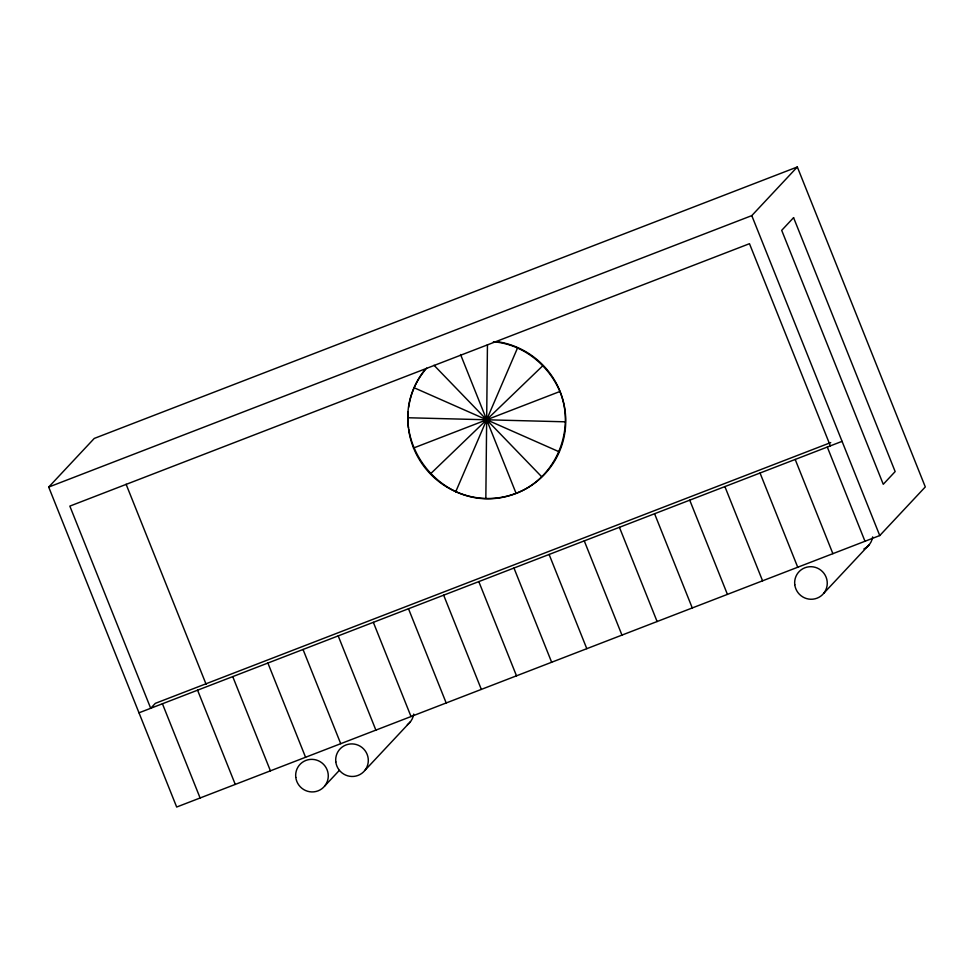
<?xml version="1.0" encoding="UTF-8"?>
<svg xmlns="http://www.w3.org/2000/svg" width="974" height="974" viewBox="0 0 974 974"><rect width="100%" height="100%" fill="white"/><g stroke="black" fill="none" stroke-linecap="round" stroke-linejoin="round"><path stroke-width="1.46" d="M485.843 497.933L487.45 344.638M426.649 368.148C373.724 429.303 441.283 522.21 516.11 493.392C555.582 478.478 575.878 430.374 559.904 391.499C548.532 364.714 522.685 344.029 493.368 341.777M455.698 491.821L517.632 347.742M48.7 487.073L94.247 438.434L797.329 166.968L925.3 486.927L879.753 535.566L176.671 807.032L48.7 487.073L751.782 215.619L797.329 166.968M324.805 785.896L339.305 770.422M364.848 770.446L410.395 721.795M823.797 593.239L869.344 544.588M430.752 473.608L542.579 365.956M413.426 448.064L559.904 391.499M830.712 442.586L155.316 703.362L150.702 708.293L69.836 506.115L749.481 243.695L830.347 445.873M138.99 712.81L842.072 441.344M408.41 417.761L564.92 421.803M414.06 387.725L559.271 451.839M434.014 365.262L541.422 476.481M751.782 215.619L879.753 535.566M827.303 447.054L864.985 541.264M795.198 459.448L832.88 553.67M760.037 473.023L797.73 567.233M724.887 486.586L762.569 580.808M689.738 500.161L727.42 594.384M654.577 513.736L692.271 607.959M619.427 527.311L657.109 621.534M584.266 540.887L621.96 635.109M549.117 554.462L586.798 648.672M460.556 354.512L516.11 493.392M513.968 568.037L551.649 662.247M478.806 581.6L516.5 675.822M443.657 595.175L481.339 689.397M408.496 608.75L446.189 702.972M373.346 622.325L411.028 716.547M338.197 635.9L375.879 730.123M303.036 649.475L340.73 743.686M267.887 663.038L305.568 757.261M232.737 676.613L270.419 770.836M126.096 484.236L206.111 684.296M197.576 690.189L235.258 784.411M162.427 703.764L200.108 797.986M872.655 536.881A16.436 16.181 43.1 0 1 863.889 548.983M413.707 714.088A16.436 16.181 43.1 0 1 407.351 724.729M497.909 341.764A79.503 78.285 43.1 0 1 565.638 424.64A79.503 78.285 43.1 0 1 490.385 498.469A79.503 78.285 43.1 0 1 408.617 429.364M408.423 427.915A79.503 78.285 43.1 0 1 408.143 411.698M408.642 407.327A79.503 78.285 43.1 0 1 424.676 370.035M793.579 217.652L781.696 230.351L883.26 484.285L895.155 471.586L793.579 217.652M794.772 584.692A16.436 16.181 43.1 0 0 820.753 596.161A16.436 16.181 43.1 0 0 817.369 568.098A16.436 16.181 43.1 0 0 794.772 584.692M295.779 777.362A16.436 16.181 43.1 0 0 321.761 788.83A16.436 16.181 43.1 0 0 318.376 760.755A16.436 16.181 43.1 0 0 295.779 777.362M335.811 761.899A16.436 16.181 43.1 0 0 361.804 773.368A16.436 16.181 43.1 0 0 358.408 745.305A16.436 16.181 43.1 0 0 335.811 761.899"/></g></svg>
